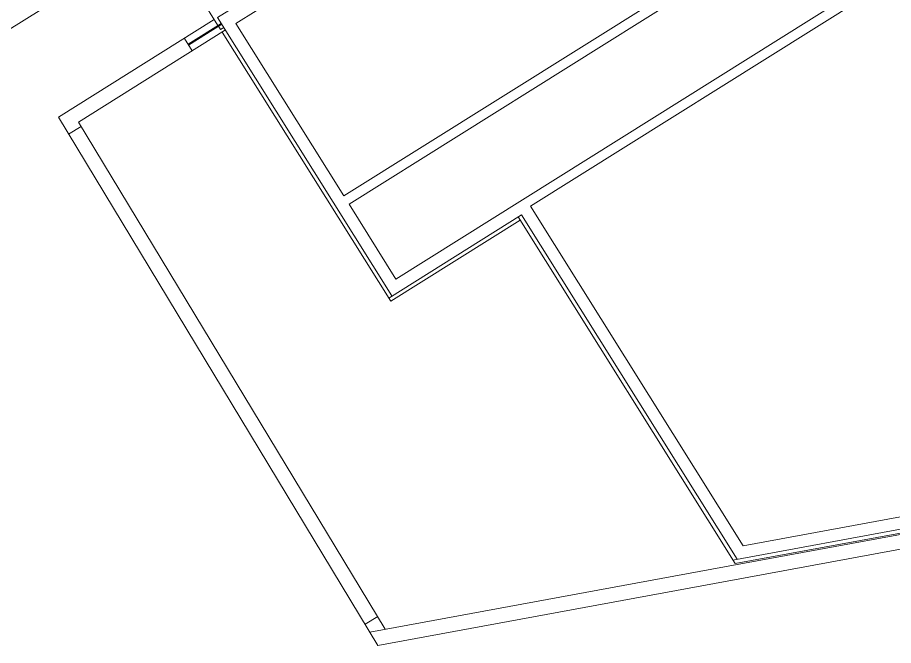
# Model space of a CAD drawing. Header units: millimetres. Extents: x 51291 to 245431, y -8645 to 72638.
# Drawn here: x 161312 to 179180, y 3878 to 16685 of the extents above; entities that cross this region are included whole.
import ezdxf

# ---------------------------------------------------------------- set-up
doc = ezdxf.new("R2010")
doc.units = ezdxf.units.MM
for name, color, linetype, lineweight in [('A-FLOR-____-OTLN', 9, 'Continuous', 9), ('A-FLOR-HRAL-OTLN', 9, 'Continuous', 9), ('A-WALL-____-OTLN', 9, 'Continuous', 9)]:
    doc.layers.add(name, color=color, linetype=linetype, lineweight=lineweight)

# ---------------------------------------------------------------- blocks, each defined once
blk = doc.blocks.new('185-01_OBJEKT C_Central_rvt-3-schema rezu D_140_5400')
at = {"layer": 'A-FLOR-____-OTLN'}
for p, q in [((-18287, 18380), (-17125, 16524)), ((-17114, 16507), (-17072, 16440)), ((-17072, 16440), (-17005, 16482))]:
    blk.add_line(p, q, dxfattribs=at)
blk = doc.blocks.new('Railing - Railing-1834831-schema rezu D_140_5400')
at = {"layer": 'A-FLOR-HRAL-OTLN'}
for p, q in [((-17057, 16566), (-17735, 16141)), ((-17724, 16124), (-17046, 16549)), ((-17057, 16566), (-17046, 16549)), ((-17724, 16124), (-17735, 16141))]:
    blk.add_line(p, q, dxfattribs=at)

msp = doc.modelspace()

# ---------------------------------------------------------------- linework, layer by layer
at = {"layer": 'A-WALL-____-OTLN'}
for p, q in [((167968, 13046.4), (182392.1, 22081.1)), ((182498.2, 21911.6), (168074.1, 12876.9)), ((169029.6, 11351.5), (183665.6, 20518.8)), ((183559.9, 20216.6), (171775.7, 12835.5)), ((164517.8, 18554.7), (161085.7, 16405)), ((165394.1, 16684.7), (167139.9, 17778.2)), ((167299.2, 17523.9), (165765.3, 16563.1)), ((162147, 14650.8), (165326.3, 16642.2)), ((168950.4, 11006.9), (165394.1, 16684.7)), ((165765.3, 16563.1), (167968, 13046.4)), ((165553.4, 16430.4), (162556.6, 14553.4)), ((168925.1, 10896.6), (165485.6, 16387.9)), ((164875.4, 16005.8), (164716.1, 16260)), ((168664.8, 3878), (162147, 14650.8)), ((162556.6, 14553.4), (168814.2, 4210.6)), ((162354.1, 14308.6), (162610.7, 14463.9)), ((168074.1, 12876.9), (169029.6, 11351.5)), ((171775.7, 12835.5), (176112.3, 5912)), ((171590.3, 12660.4), (168882.6, 10964.4)), ((171565, 12550.1), (168925.1, 10896.6)), ((175951.6, 5546.8), (171522.5, 12617.9)), ((175990.5, 5635.4), (171590.3, 12660.4)), ((176112.3, 5912), (180884.4, 6790.1)), ((175733.2, 5483.9), (180933.4, 6441.1)), ((175905.9, 5619.8), (181052.6, 6566.9)), ((181067.1, 6488.2), (175951.6, 5546.8)), ((180987.7, 6146.1), (175787.5, 5188.9)), ((168498.7, 4152.5), (175733.2, 5484.2)), ((175733.2, 5483.9), (175733.2, 5484.2)), ((175787.5, 5189.1), (168664.8, 3878)), ((175787.5, 5188.9), (175787.5, 5189.1)), ((168402.2, 4312), (168658.9, 4467.3))]:
    msp.add_line(p, q, dxfattribs=at)

# ---------------------------------------------------------------- block references
at = {"lineweight": 5}
msp.add_blockref('185-01_OBJEKT C_Central_rvt-3-schema rezu D_140_5400', (182525.4, 0), dxfattribs=at)
at = {"layer": 'A-FLOR-HRAL-OTLN'}
msp.add_blockref('Railing - Railing-1834831-schema rezu D_140_5400', (182525.4, 0), dxfattribs=at)

doc.saveas('drawing.dxf')
